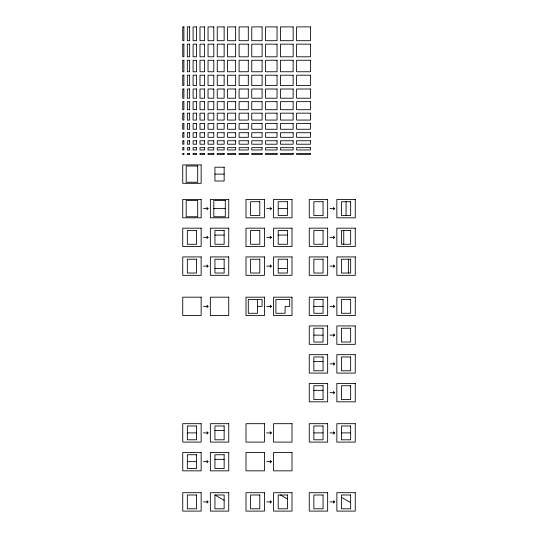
<?xml version="1.0" encoding="UTF-8"?>
<svg xmlns="http://www.w3.org/2000/svg" width="538" height="538" viewBox="0 0 538 538"><rect width="100%" height="100%" fill="white"/><g stroke="black" fill="none" stroke-linecap="round" stroke-linejoin="round"><path stroke-width="0.81" d="M206.895 209.766L208.045 208.616L206.895 207.466M206.895 238.522L208.045 237.372L206.895 236.222M206.895 267.272L208.045 266.122L206.895 264.972M270.15 209.766L271.3 208.616L270.15 207.466M270.15 238.522L271.3 237.372L270.15 236.222M206.895 307.528L208.045 306.378L206.895 305.228M270.15 267.272L271.3 266.122L270.15 264.972M333.405 209.766L334.555 208.616L333.405 207.466M333.405 238.522L334.555 237.372L333.405 236.222M270.15 307.528L271.3 306.378L270.15 305.228M333.405 267.272L334.555 266.122L333.405 264.972M206.895 434.045L208.045 432.895L206.895 431.745M333.405 307.528L334.555 306.378L333.405 305.228M206.895 462.794L208.045 461.644L206.895 460.494M333.405 336.284L334.555 335.134L333.405 333.984M333.405 365.033L334.555 363.883L333.405 362.733M270.15 434.045L271.3 432.895L270.15 431.745M206.895 503.05L208.045 501.9L206.895 500.75M333.405 393.789L334.555 392.639L333.405 391.489M270.15 462.794L271.3 461.644L270.15 460.494M333.405 434.045L334.555 432.895L333.405 431.745M270.15 503.05L271.3 501.9L270.15 500.75M333.405 503.05L334.555 501.9L333.405 500.75M214.944 174.117L224.144 174.117M203.445 208.616L208.045 208.616M213.794 208.616L225.294 208.616M266.7 208.616L271.3 208.616M278.2 208.616L287.4 208.616M329.955 208.616L334.555 208.616M214.944 235.072L224.144 235.072M278.2 235.072L287.4 235.072M203.445 237.372L208.045 237.372M266.7 237.372L271.3 237.372M329.955 237.372L334.555 237.372M203.445 266.122L208.045 266.122M266.7 266.122L271.3 266.122M329.955 266.122L334.555 266.122M214.944 268.422L224.144 268.422M278.2 268.422L287.4 268.422M203.445 306.378L208.045 306.378M257.5 306.378L262.1 306.378L262.1 299.478L248.3 299.478L248.3 313.277L257.5 313.277L257.5 299.478M266.7 306.378L271.3 306.378M313.856 306.378L323.056 306.378M329.955 306.378L334.555 306.378M313.856 335.134L323.056 335.134M329.955 335.134L334.555 335.134M313.856 361.583L323.056 361.583M329.955 363.883L334.555 363.883M313.856 390.339L323.056 390.339M329.955 392.639L334.555 392.639M214.944 430.595L224.144 430.595M187.338 432.895L196.545 432.895M203.445 432.895L208.045 432.895M266.7 432.895L271.3 432.895M313.856 432.895L323.056 432.895M329.955 432.895L334.555 432.895M341.455 432.895L350.662 432.895M214.944 459.344L224.144 459.344M187.338 461.644L196.545 461.644M203.445 461.644L208.045 461.644M266.7 461.644L271.3 461.644M214.944 495L224.144 495L224.144 508.8L214.944 508.8L214.944 495L224.144 500.313M203.445 501.9L208.045 501.9M266.7 501.9L271.3 501.9M329.955 501.9L334.555 501.9M341.455 497.3L350.662 502.613M280.5 495L287.4 498.982M348.355 259.222L348.355 273.028M346.055 201.716L346.055 215.523M343.755 230.472L343.755 244.272M183.888 26.9L182.738 26.9L182.738 40.7L183.888 40.7L183.888 26.9M189.645 26.9L187.338 26.9L187.338 40.7L189.645 40.7L189.645 26.9M196.545 26.9L193.095 26.9L193.095 40.7L196.545 40.7L196.545 26.9M204.595 26.9L199.995 26.9L199.995 40.7L204.595 40.7L204.595 26.9M213.794 26.9L208.045 26.9L208.045 40.7L213.794 40.7L213.794 26.9M224.144 26.9L217.244 26.9L217.244 40.7L224.144 40.7L224.144 26.9M235.644 26.9L227.594 26.9L227.594 40.7L235.644 40.7L235.644 26.9M248.3 26.9L239.094 26.9L239.094 40.7L248.3 40.7L248.3 26.9M262.1 26.9L251.75 26.9L251.75 40.7L262.1 40.7L262.1 26.9M277.05 26.9L265.55 26.9L265.55 40.7L277.05 40.7L277.05 26.9M293.149 26.9L280.5 26.9L280.5 40.7L293.149 40.7L293.149 26.9M310.406 26.9L296.606 26.9L296.606 40.7L310.406 40.7L310.406 26.9M183.888 44.15L182.738 44.15L182.738 56.806L183.888 56.806L183.888 44.15M189.645 44.15L187.338 44.15L187.338 56.806L189.645 56.806L189.645 44.15M196.545 44.15L193.095 44.15L193.095 56.806L196.545 56.806L196.545 44.15M204.595 44.15L199.995 44.15L199.995 56.806L204.595 56.806L204.595 44.15M213.794 44.15L208.045 44.15L208.045 56.806L213.794 56.806L213.794 44.15M224.144 44.15L217.244 44.15L217.244 56.806L224.144 56.806L224.144 44.15M235.644 44.15L227.594 44.15L227.594 56.806L235.644 56.806L235.644 44.15M248.3 44.15L239.094 44.15L239.094 56.806L248.3 56.806L248.3 44.15M262.1 44.15L251.75 44.15L251.75 56.806L262.1 56.806L262.1 44.15M277.05 44.15L265.55 44.15L265.55 56.806L277.05 56.806L277.05 44.15M293.149 44.15L280.5 44.15L280.5 56.806L293.149 56.806L293.149 44.15M310.406 44.15L296.606 44.15L296.606 56.806L310.406 56.806L310.406 44.15M183.888 60.256L182.738 60.256L182.738 71.756L183.888 71.756L183.888 60.256M189.645 60.256L187.338 60.256L187.338 71.756L189.645 71.756L189.645 60.256M196.545 60.256L193.095 60.256L193.095 71.756L196.545 71.756L196.545 60.256M204.595 60.256L199.995 60.256L199.995 71.756L204.595 71.756L204.595 60.256M213.794 60.256L208.045 60.256L208.045 71.756L213.794 71.756L213.794 60.256M224.144 60.256L217.244 60.256L217.244 71.756L224.144 71.756L224.144 60.256M235.644 60.256L227.594 60.256L227.594 71.756L235.644 71.756L235.644 60.256M248.3 60.256L239.094 60.256L239.094 71.756L248.3 71.756L248.3 60.256M262.1 60.256L251.75 60.256L251.75 71.756L262.1 71.756L262.1 60.256M277.05 60.256L265.55 60.256L265.55 71.756L277.05 71.756L277.05 60.256M293.149 60.256L280.5 60.256L280.5 71.756L293.149 71.756L293.149 60.256M310.406 60.256L296.606 60.256L296.606 71.756L310.406 71.756L310.406 60.256M183.888 75.206L182.738 75.206L182.738 85.555L183.888 85.555L183.888 75.206M189.645 75.206L187.338 75.206L187.338 85.555L189.645 85.555L189.645 75.206M196.545 75.206L193.095 75.206L193.095 85.555L196.545 85.555L196.545 75.206M204.595 75.206L199.995 75.206L199.995 85.555L204.595 85.555L204.595 75.206M213.794 75.206L208.045 75.206L208.045 85.555L213.794 85.555L213.794 75.206M224.144 75.206L217.244 75.206L217.244 85.555L224.144 85.555L224.144 75.206M235.644 75.206L227.594 75.206L227.594 85.555L235.644 85.555L235.644 75.206M248.3 75.206L239.094 75.206L239.094 85.555L248.3 85.555L248.3 75.206M262.1 75.206L251.75 75.206L251.75 85.555L262.1 85.555L262.1 75.206M277.05 75.206L265.55 75.206L265.55 85.555L277.05 85.555L277.05 75.206M293.149 75.206L280.5 75.206L280.5 85.555L293.149 85.555L293.149 75.206M310.406 75.206L296.606 75.206L296.606 85.555L310.406 85.555L310.406 75.206M183.888 89.005L182.738 89.005L182.738 98.205L183.888 98.205L183.888 89.005M189.645 89.005L187.338 89.005L187.338 98.205L189.645 98.205L189.645 89.005M196.545 89.005L193.095 89.005L193.095 98.205L196.545 98.205L196.545 89.005M204.595 89.005L199.995 89.005L199.995 98.205L204.595 98.205L204.595 89.005M213.794 89.005L208.045 89.005L208.045 98.205L213.794 98.205L213.794 89.005M224.144 89.005L217.244 89.005L217.244 98.205L224.144 98.205L224.144 89.005M235.644 89.005L227.594 89.005L227.594 98.205L235.644 98.205L235.644 89.005M248.3 89.005L239.094 89.005L239.094 98.205L248.3 98.205L248.3 89.005M262.1 89.005L251.75 89.005L251.75 98.205L262.1 98.205L262.1 89.005M277.05 89.005L265.55 89.005L265.55 98.205L277.05 98.205L277.05 89.005M293.149 89.005L280.5 89.005L280.5 98.205L293.149 98.205L293.149 89.005M310.406 89.005L296.606 89.005L296.606 98.205L310.406 98.205L310.406 89.005M183.888 101.655L182.738 101.655L182.738 109.712L183.888 109.712L183.888 101.655M189.645 101.655L187.338 101.655L187.338 109.712L189.645 109.712L189.645 101.655M196.545 101.655L193.095 101.655L193.095 109.712L196.545 109.712L196.545 101.655M204.595 101.655L199.995 101.655L199.995 109.712L204.595 109.712L204.595 101.655M213.794 101.655L208.045 101.655L208.045 109.712L213.794 109.712L213.794 101.655M224.144 101.655L217.244 101.655L217.244 109.712L224.144 109.712L224.144 101.655M235.644 101.655L227.594 101.655L227.594 109.712L235.644 109.712L235.644 101.655M248.3 101.655L239.094 101.655L239.094 109.712L248.3 109.712L248.3 101.655M262.1 101.655L251.75 101.655L251.75 109.712L262.1 109.712L262.1 101.655M277.05 101.655L265.55 101.655L265.55 109.712L277.05 109.712L277.05 101.655M293.149 101.655L280.5 101.655L280.5 109.712L293.149 109.712L293.149 101.655M310.406 101.655L296.606 101.655L296.606 109.712L310.406 109.712L310.406 101.655M183.888 113.162L182.738 113.162L182.738 120.061L183.888 120.061L183.888 113.162M189.645 113.162L187.338 113.162L187.338 120.061L189.645 120.061L189.645 113.162M196.545 113.162L193.095 113.162L193.095 120.061L196.545 120.061L196.545 113.162M204.595 113.162L199.995 113.162L199.995 120.061L204.595 120.061L204.595 113.162M213.794 113.162L208.045 113.162L208.045 120.061L213.794 120.061L213.794 113.162M224.144 113.162L217.244 113.162L217.244 120.061L224.144 120.061L224.144 113.162M235.644 113.162L227.594 113.162L227.594 120.061L235.644 120.061L235.644 113.162M248.3 113.162L239.094 113.162L239.094 120.061L248.3 120.061L248.3 113.162M262.1 113.162L251.75 113.162L251.75 120.061L262.1 120.061L262.1 113.162M277.05 113.162L265.55 113.162L265.55 120.061L277.05 120.061L277.05 113.162M293.149 113.162L280.5 113.162L280.5 120.061L293.149 120.061L293.149 113.162M310.406 113.162L296.606 113.162L296.606 120.061L310.406 120.061L310.406 113.162M183.888 123.511L182.738 123.511L182.738 129.261L183.888 129.261L183.888 123.511M189.645 123.511L187.338 123.511L187.338 129.261L189.645 129.261L189.645 123.511M196.545 123.511L193.095 123.511L193.095 129.261L196.545 129.261L196.545 123.511M204.595 123.511L199.995 123.511L199.995 129.261L204.595 129.261L204.595 123.511M213.794 123.511L208.045 123.511L208.045 129.261L213.794 129.261L213.794 123.511M224.144 123.511L217.244 123.511L217.244 129.261L224.144 129.261L224.144 123.511M235.644 123.511L227.594 123.511L227.594 129.261L235.644 129.261L235.644 123.511M248.3 123.511L239.094 123.511L239.094 129.261L248.3 129.261L248.3 123.511M262.1 123.511L251.75 123.511L251.75 129.261L262.1 129.261L262.1 123.511M277.05 123.511L265.55 123.511L265.55 129.261L277.05 129.261L277.05 123.511M293.149 123.511L280.5 123.511L280.5 129.261L293.149 129.261L293.149 123.511M310.406 123.511L296.606 123.511L296.606 129.261L310.406 129.261L310.406 123.511M183.888 132.711L182.738 132.711L182.738 137.311L183.888 137.311L183.888 132.711M189.645 132.711L187.338 132.711L187.338 137.311L189.645 137.311L189.645 132.711M196.545 132.711L193.095 132.711L193.095 137.311L196.545 137.311L196.545 132.711M204.595 132.711L199.995 132.711L199.995 137.311L204.595 137.311L204.595 132.711M213.794 132.711L208.045 132.711L208.045 137.311L213.794 137.311L213.794 132.711M224.144 132.711L217.244 132.711L217.244 137.311L224.144 137.311L224.144 132.711M235.644 132.711L227.594 132.711L227.594 137.311L235.644 137.311L235.644 132.711M248.3 132.711L239.094 132.711L239.094 137.311L248.3 137.311L248.3 132.711M262.1 132.711L251.75 132.711L251.75 137.311L262.1 137.311L262.1 132.711M277.05 132.711L265.55 132.711L265.55 137.311L277.05 137.311L277.05 132.711M293.149 132.711L280.5 132.711L280.5 137.311L293.149 137.311L293.149 132.711M310.406 132.711L296.606 132.711L296.606 137.311L310.406 137.311L310.406 132.711M183.888 140.761L182.738 140.761L182.738 144.211L183.888 144.211L183.888 140.761M189.645 140.761L187.338 140.761L187.338 144.211L189.645 144.211L189.645 140.761M196.545 140.761L193.095 140.761L193.095 144.211L196.545 144.211L196.545 140.761M204.595 140.761L199.995 140.761L199.995 144.211L204.595 144.211L204.595 140.761M213.794 140.761L208.045 140.761L208.045 144.211L213.794 144.211L213.794 140.761M224.144 140.761L217.244 140.761L217.244 144.211L224.144 144.211L224.144 140.761M235.644 140.761L227.594 140.761L227.594 144.211L235.644 144.211L235.644 140.761M248.3 140.761L239.094 140.761L239.094 144.211L248.3 144.211L248.3 140.761M262.1 140.761L251.75 140.761L251.75 144.211L262.1 144.211L262.1 140.761M277.05 140.761L265.55 140.761L265.55 144.211L277.05 144.211L277.05 140.761M293.149 140.761L280.5 140.761L280.5 144.211L293.149 144.211L293.149 140.761M310.406 140.761L296.606 140.761L296.606 144.211L310.406 144.211L310.406 140.761M183.888 147.661L182.738 147.661L182.738 149.961L183.888 149.961L183.888 147.661M189.645 147.661L187.338 147.661L187.338 149.961L189.645 149.961L189.645 147.661M196.545 147.661L193.095 147.661L193.095 149.961L196.545 149.961L196.545 147.661M204.595 147.661L199.995 147.661L199.995 149.961L204.595 149.961L204.595 147.661M213.794 147.661L208.045 147.661L208.045 149.961L213.794 149.961L213.794 147.661M224.144 147.661L217.244 147.661L217.244 149.961L224.144 149.961L224.144 147.661M235.644 147.661L227.594 147.661L227.594 149.961L235.644 149.961L235.644 147.661M248.3 147.661L239.094 147.661L239.094 149.961L248.3 149.961L248.3 147.661M262.1 147.661L251.75 147.661L251.75 149.961L262.1 149.961L262.1 147.661M277.05 147.661L265.55 147.661L265.55 149.961L277.05 149.961L277.05 147.661M293.149 147.661L280.5 147.661L280.5 149.961L293.149 149.961L293.149 147.661M310.406 147.661L296.606 147.661L296.606 149.961L310.406 149.961L310.406 147.661M183.888 153.411L182.738 153.411L182.738 154.561L183.888 154.561L183.888 153.411M189.645 153.411L187.338 153.411L187.338 154.561L189.645 154.561L189.645 153.411M196.545 153.411L193.095 153.411L193.095 154.561L196.545 154.561L196.545 153.411M204.595 153.411L199.995 153.411L199.995 154.561L204.595 154.561L204.595 153.411M213.794 153.411L208.045 153.411L208.045 154.561L213.794 154.561L213.794 153.411M224.144 153.411L217.244 153.411L217.244 154.561L224.144 154.561L224.144 153.411M235.644 153.411L227.594 153.411L227.594 154.561L235.644 154.561L235.644 153.411M248.3 153.411L239.094 153.411L239.094 154.561L248.3 154.561L248.3 153.411M262.1 153.411L251.75 153.411L251.75 154.561L262.1 154.561L262.1 153.411M277.05 153.411L265.55 153.411L265.55 154.561L277.05 154.561L277.05 153.411M293.149 153.411L280.5 153.411L280.5 154.561L293.149 154.561L293.149 153.411M310.406 153.411L296.606 153.411L296.606 154.561L310.406 154.561L310.406 153.411M201.145 164.917L182.738 164.917L182.738 183.317L201.145 183.317L201.145 164.917M197.695 165.98L186.188 165.98L186.188 182.248L197.695 182.248L197.695 165.98M224.144 167.217L214.944 167.217L214.944 181.017L224.144 181.017L224.144 167.217M201.145 199.416L182.738 199.416L182.738 217.823L201.145 217.823L201.145 199.416M228.744 199.416L210.345 199.416L210.345 217.823L228.744 217.823L228.744 199.416M264.4 199.416L246.001 199.416L246.001 217.823L264.4 217.823L264.4 199.416M292 199.416L273.6 199.416L273.6 217.823L292 217.823L292 199.416M327.655 199.416L309.256 199.416L309.256 217.823L327.655 217.823L327.655 199.416M355.262 199.416L336.855 199.416L336.855 217.823L355.262 217.823L355.262 199.416M197.695 200.486L186.188 200.486L186.188 216.753L197.695 216.753L197.695 200.486M225.294 200.486L213.794 200.486L213.794 216.753L225.294 216.753L225.294 200.486M259.8 201.716L250.6 201.716L250.6 215.523L259.8 215.523L259.8 201.716M287.4 201.716L278.2 201.716L278.2 215.523L287.4 215.523L287.4 201.716M323.056 201.716L313.856 201.716L313.856 215.523L323.056 215.523L323.056 201.716M350.662 201.716L341.455 201.716L341.455 215.523L350.662 215.523L350.662 201.716M201.145 228.173L182.738 228.173L182.738 246.572L201.145 246.572L201.145 228.173M228.744 228.173L210.345 228.173L210.345 246.572L228.744 246.572L228.744 228.173M264.4 228.173L246.001 228.173L246.001 246.572L264.4 246.572L264.4 228.173M292 228.173L273.6 228.173L273.6 246.572L292 246.572L292 228.173M327.655 228.173L309.256 228.173L309.256 246.572L327.655 246.572L327.655 228.173M355.262 228.173L336.855 228.173L336.855 246.572L355.262 246.572L355.262 228.173M196.545 230.472L187.338 230.472L187.338 244.272L196.545 244.272L196.545 230.472M224.144 230.472L214.944 230.472L214.944 244.272L224.144 244.272L224.144 230.472M259.8 230.472L250.6 230.472L250.6 244.272L259.8 244.272L259.8 230.472M287.4 230.472L278.2 230.472L278.2 244.272L287.4 244.272L287.4 230.472M323.056 230.472L313.856 230.472L313.856 244.272L323.056 244.272L323.056 230.472M350.662 230.472L341.455 230.472L341.455 244.272L350.662 244.272L350.662 230.472M201.145 256.922L182.738 256.922L182.738 275.328L201.145 275.328L201.145 256.922M228.744 256.922L210.345 256.922L210.345 275.328L228.744 275.328L228.744 256.922M264.4 256.922L246.001 256.922L246.001 275.328L264.4 275.328L264.4 256.922M292 256.922L273.6 256.922L273.6 275.328L292 275.328L292 256.922M327.655 256.922L309.256 256.922L309.256 275.328L327.655 275.328L327.655 256.922M355.262 256.922L336.855 256.922L336.855 275.328L355.262 275.328L355.262 256.922M196.545 259.222L187.338 259.222L187.338 273.028L196.545 273.028L196.545 259.222M224.144 259.222L214.944 259.222L214.944 273.028L224.144 273.028L224.144 259.222M259.8 259.222L250.6 259.222L250.6 273.028L259.8 273.028L259.8 259.222M287.4 259.222L278.2 259.222L278.2 273.028L287.4 273.028L287.4 259.222M323.056 259.222L313.856 259.222L313.856 273.028L323.056 273.028L323.056 259.222M350.662 259.222L341.455 259.222L341.455 273.028L350.662 273.028L350.662 259.222M201.145 297.178L182.738 297.178L182.738 315.577L201.145 315.577L201.145 297.178M228.744 297.178L210.345 297.178L210.345 315.577L228.744 315.577L228.744 297.178M264.4 297.178L246.001 297.178L246.001 315.577L264.4 315.577L264.4 297.178M292 297.178L273.6 297.178L273.6 315.577L292 315.577L292 297.178M327.655 297.178L309.256 297.178L309.256 315.577L327.655 315.577L327.655 297.178M355.262 297.178L336.855 297.178L336.855 315.577L355.262 315.577L355.262 297.178M289.7 299.478L275.9 299.478L275.9 313.277L285.1 313.277L285.1 306.378L289.7 306.378L289.7 299.478M323.056 299.478L313.856 299.478L313.856 313.277L323.056 313.277L323.056 299.478M350.662 299.478L341.455 299.478L341.455 313.277L350.662 313.277L350.662 299.478M327.655 325.934L309.256 325.934L309.256 344.333L327.655 344.333L327.655 325.934M355.262 325.934L336.855 325.934L336.855 344.333L355.262 344.333L355.262 325.934M323.056 328.234L313.856 328.234L313.856 342.034L323.056 342.034L323.056 328.234M350.662 328.234L341.455 328.234L341.455 342.034L350.662 342.034L350.662 328.234M327.655 354.683L309.256 354.683L309.256 373.083L327.655 373.083L327.655 354.683M355.262 354.683L336.855 354.683L336.855 373.083L355.262 373.083L355.262 354.683M323.056 356.983L313.856 356.983L313.856 370.783L323.056 370.783L323.056 356.983M350.662 356.983L341.455 356.983L341.455 370.783L350.662 370.783L350.662 356.983M327.655 383.439L309.256 383.439L309.256 401.839L327.655 401.839L327.655 383.439M355.262 383.439L336.855 383.439L336.855 401.839L355.262 401.839L355.262 383.439M323.056 385.739L313.856 385.739L313.856 399.539L323.056 399.539L323.056 385.739M350.662 385.739L341.455 385.739L341.455 399.539L350.662 399.539L350.662 385.739M201.145 423.688L182.738 423.688L182.738 442.095L201.145 442.095L201.145 423.688M228.744 423.688L210.345 423.688L210.345 442.095L228.744 442.095L228.744 423.688M264.4 423.688L246.001 423.688L246.001 442.095L264.4 442.095L264.4 423.688M292 423.688L273.6 423.688L273.6 442.095L292 442.095L292 423.688M327.655 423.688L309.256 423.688L309.256 442.095L327.655 442.095L327.655 423.688M355.262 423.688L336.855 423.688L336.855 442.095L355.262 442.095L355.262 423.688M196.545 425.988L187.338 425.988L187.338 439.795L196.545 439.795L196.545 425.988M224.144 425.988L214.944 425.988L214.944 439.795L224.144 439.795L224.144 425.988M323.056 425.988L313.856 425.988L313.856 439.795L323.056 439.795L323.056 425.988M350.662 425.988L341.455 425.988L341.455 439.795L350.662 439.795L350.662 425.988M201.145 452.445L182.738 452.445L182.738 470.844L201.145 470.844L201.145 452.445M228.744 452.445L210.345 452.445L210.345 470.844L228.744 470.844L228.744 452.445M264.4 452.445L246.001 452.445L246.001 470.844L264.4 470.844L264.4 452.445M292 452.445L273.6 452.445L273.6 470.844L292 470.844L292 452.445M196.545 454.745L187.338 454.745L187.338 468.544L196.545 468.544L196.545 454.745M224.144 454.745L214.944 454.745L214.944 468.544L224.144 468.544L224.144 454.745M201.145 492.7L182.738 492.7L182.738 511.1L201.145 511.1L201.145 492.7M228.744 492.7L210.345 492.7L210.345 511.1L228.744 511.1L228.744 492.7M264.4 492.7L246.001 492.7L246.001 511.1L264.4 511.1L264.4 492.7M292 492.7L273.6 492.7L273.6 511.1L292 511.1L292 492.7M327.655 492.7L309.256 492.7L309.256 511.1L327.655 511.1L327.655 492.7M355.262 492.7L336.855 492.7L336.855 511.1L355.262 511.1L355.262 492.7M196.545 495L187.338 495L187.338 508.8L196.545 508.8L196.545 495M259.8 495L250.6 495L250.6 508.8L259.8 508.8L259.8 495M287.4 495L278.2 495L278.2 508.8L287.4 508.8L287.4 495M323.056 495L313.856 495L313.856 508.8L323.056 508.8L323.056 495M350.662 495L341.455 495L341.455 508.8L350.662 508.8L350.662 495"/></g></svg>
